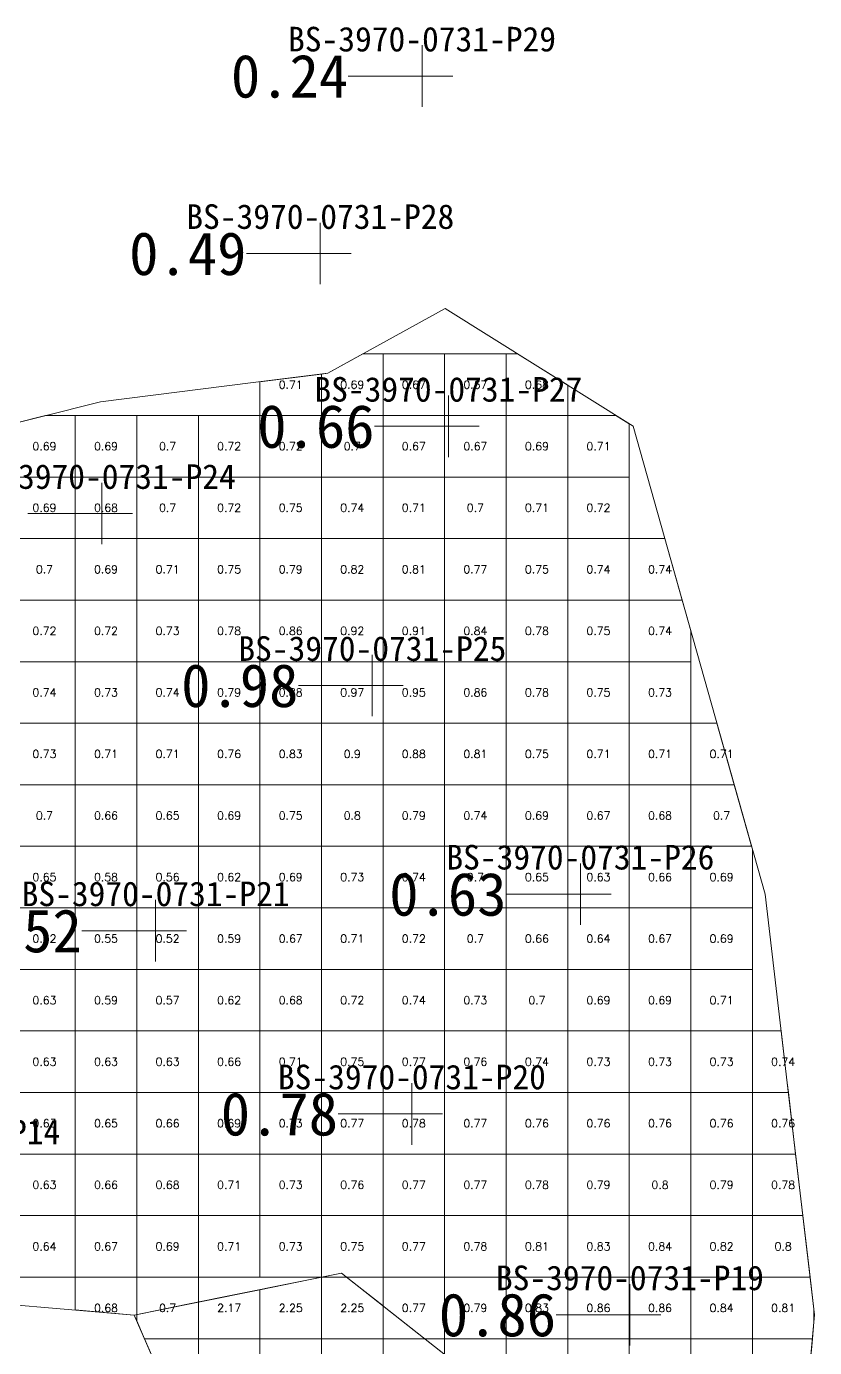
# Model space of a CAD drawing. Header units: inches. Extents: x 470033 to 470145, y 4349683 to 4349762.
# Drawn here: x 470066.13 to 470078.93, y 4349695.04 to 4349716.51 of the extents above; entities that cross this region are included whole.
import ezdxf
from ezdxf.enums import TextEntityAlignment as Align

# ---------------------------------------------------------------- set-up
doc = ezdxf.new("R2010")
doc.units = ezdxf.units.IN
doc.header["$MEASUREMENT"] = 0
for name, color, linetype, lineweight in [('0.500-1.000', 7, 'Continuous', 0), ('1.000-1.500', 7, 'Continuous', 0), ('孔口文字', 7, 'Continuous', 0), ('点', 7, 'Continuous', 0), ('爆区方格网', 7, 'Continuous', 0), ('线条', 7, 'Continuous', 0), ('钻孔', 7, 'Continuous', 0)]:
    doc.layers.add(name, color=color, linetype=linetype, lineweight=lineweight)
doc.styles.add('3dmine_textStyle_1', font='txt.shx', dxfattribs={"height": 1, "bigfont": 'gbcbig.shx'})
doc.styles.add('3dmine_textStyle_4', font='simsunb.ttf', dxfattribs={"height": 1})

msp = doc.modelspace()

# ---------------------------------------------------------------- hatches: boundary and pattern name
at = {"layer": '钻孔', "linetype": 'Continuous', "lineweight": 0, "true_color": 0x808080, "extrusion": (0, 1, 0)}
for points in [[(-470073.554, 3960.275), (-470072.554, 3960.275), (-470072.554, 3969.275), (-470073.554, 3969.275)], [(-470071.901, 3960.251), (-470070.901, 3960.251), (-470070.901, 3969.251), (-470071.901, 3969.251)]]:
    msp.add_hatch(color=8, dxfattribs=at).paths.add_polyline_path(points, flags=0)
at = {"layer": '钻孔', "linetype": 'Continuous', "lineweight": 0, "true_color": 0x00ffff, "extrusion": (0, 1, 0)}
for points in [[(-470073.982, 3960.477), (-470072.982, 3960.477), (-470072.982, 3969.477), (-470073.982, 3969.477)], [(-470068.351, 3960.48), (-470067.351, 3960.48), (-470067.351, 3969.48), (-470068.351, 3969.48)], [(-470072.746, 3960.115), (-470071.746, 3960.115), (-470071.746, 3969.115), (-470072.746, 3969.115)], [(-470076.126, 3960.064), (-470075.126, 3960.064), (-470075.126, 3969.064), (-470076.126, 3969.064)], [(-470069.226, 3960.311), (-470068.226, 3960.311), (-470068.226, 3969.311), (-470069.226, 3969.311)], [(-470073.389, 3960.465), (-470072.389, 3960.465), (-470072.389, 3969.465), (-470073.389, 3969.465)], [(-470076.931, 3959.547), (-470075.931, 3959.547), (-470075.931, 3969.547), (-470076.931, 3969.547)]]:
    msp.add_hatch(color=4, dxfattribs=at).paths.add_polyline_path(points, flags=0)

# ---------------------------------------------------------------- linework, layer by layer
at = {"layer": '0.500-1.000', "color": 4, "linetype": 'Continuous', "lineweight": 0, "true_color": 0x00ffff}
for points in [[(470057.139, 4349694.07), (470057.196, 4349697.258), (470057.251, 4349700.338), (470057.088, 4349703.965), (470056.919, 4349707.724), (470060.102, 4349710.064), (470063.323, 4349709.403), (470063.512, 4349709.451), (470067.33, 4349710.411), (470069.81, 4349710.721), (470071.022, 4349710.872), (470072.927, 4349711.926), (470075.982, 4349710.011)], [(470075.982, 4349710.011), (470076.833, 4349706.994), (470078.126, 4349702.41), (470078.487, 4349699.342), (470078.931, 4349695.576), (470078.472, 4349690.563), (470072.424, 4349695.323), (470071.245, 4349696.251), (470068.744, 4349695.746), (470067.88, 4349695.572), (470064.587, 4349695.852), (470063.57, 4349694.601)]]:
    msp.add_lwpolyline(points, dxfattribs=at)
at = {"layer": '1.000-1.500', "color": 5, "linetype": 'Continuous', "lineweight": 0, "true_color": 0x0000ff}
msp.add_lwpolyline([(470074.269, 4349693.871), (470074.269, 4349693.871), (470078.472, 4349690.563), (470075.484, 4349687.836), (470073.421, 4349687.562), (470070.576, 4349687.186), (470067.576, 4349690.186), (470068.129, 4349692.487), (470068.518, 4349694.104), (470067.88, 4349695.572), (470071.245, 4349696.251), (470074.269, 4349693.871)], dxfattribs=at)
at = {"layer": '点', "color": 138, "linetype": 'Continuous', "lineweight": 0, "true_color": 0x004c4c}
for points, elevation in [([(470072.554, 4349715.201), (470072.554, 4349716.201)], 3969.275), ([(470073.054, 4349715.701), (470072.054, 4349715.701)], 3969.275), ([(470070.901, 4349712.318), (470070.901, 4349713.318)], 3969.251), ([(470071.401, 4349712.818), (470070.401, 4349712.818)], 3969.251), ([(470072.982, 4349709.511), (470072.982, 4349710.511)], 3969.477), ([(470073.482, 4349710.011), (470072.482, 4349710.011)], 3969.477), ([(470067.351, 4349708.094), (470067.351, 4349709.094)], 3969.48), ([(470067.851, 4349708.594), (470066.851, 4349708.594)], 3969.48), ([(470071.746, 4349705.3), (470071.746, 4349706.3)], 3969.115), ([(470072.246, 4349705.8), (470071.246, 4349705.8)], 3969.115), ([(470075.126, 4349701.91), (470075.126, 4349702.91)], 3969.064), ([(470068.226, 4349701.315), (470068.226, 4349702.315)], 3969.311), ([(470075.626, 4349702.41), (470074.626, 4349702.41)], 3969.064), ([(470068.726, 4349701.815), (470067.726, 4349701.815)], 3969.311), ([(470072.389, 4349698.339), (470072.389, 4349699.339)], 3969.465), ([(470072.889, 4349698.839), (470071.889, 4349698.839)], 3969.465), ([(470075.931, 4349695.076), (470075.931, 4349696.076)], 3969.547), ([(470076.431, 4349695.576), (470075.431, 4349695.576)], 3969.547)]:
    msp.add_lwpolyline(points, dxfattribs=dict(at, elevation=elevation))
at = {"layer": '爆区方格网', "color": 4, "linetype": 'Continuous', "lineweight": 0, "true_color": 0x00ffff, "elevation": 3969.477}
for points in [[(470071.92, 4349710.187), (470070.92, 4349710.187), (470070.92, 4349710.859), (470071.022, 4349710.872), (470071.591, 4349711.187), (470071.92, 4349711.187), (470071.92, 4349710.187)], [(470072.92, 4349710.187), (470071.92, 4349710.187), (470071.92, 4349711.187), (470072.92, 4349711.187), (470072.92, 4349710.187)], [(470073.92, 4349710.187), (470072.92, 4349710.187), (470072.92, 4349711.187), (470073.92, 4349711.187), (470073.92, 4349710.187)], [(470074.92, 4349710.677), (470074.92, 4349710.187), (470073.92, 4349710.187), (470073.92, 4349711.187), (470074.106, 4349711.187), (470074.92, 4349710.677)], [(470070.92, 4349710.187), (470069.92, 4349710.187), (470069.92, 4349710.734), (470070.92, 4349710.859), (470070.92, 4349710.187)], [(470066.92, 4349709.187), (470065.92, 4349709.187), (470065.92, 4349710.056), (470066.437, 4349710.187), (470066.92, 4349710.187), (470066.92, 4349709.187)], [(470067.92, 4349709.187), (470066.92, 4349709.187), (470066.92, 4349710.187), (470067.92, 4349710.187), (470067.92, 4349709.187)], [(470068.92, 4349709.187), (470067.92, 4349709.187), (470067.92, 4349710.187), (470068.92, 4349710.187), (470068.92, 4349709.187)], [(470069.92, 4349709.187), (470068.92, 4349709.187), (470068.92, 4349710.187), (470069.92, 4349710.187), (470069.92, 4349709.187)], [(470070.92, 4349709.187), (470069.92, 4349709.187), (470069.92, 4349710.187), (470070.92, 4349710.187), (470070.92, 4349709.187)], [(470071.92, 4349709.187), (470070.92, 4349709.187), (470070.92, 4349710.187), (470071.92, 4349710.187), (470071.92, 4349709.187)], [(470072.92, 4349709.187), (470071.92, 4349709.187), (470071.92, 4349710.187), (470072.92, 4349710.187), (470072.92, 4349709.187)], [(470073.92, 4349709.187), (470072.92, 4349709.187), (470072.92, 4349710.187), (470073.92, 4349710.187), (470073.92, 4349709.187)], [(470074.92, 4349709.187), (470073.92, 4349709.187), (470073.92, 4349710.187), (470074.92, 4349710.187), (470074.92, 4349709.187)], [(470075.92, 4349710.05), (470075.92, 4349709.187), (470074.92, 4349709.187), (470074.92, 4349710.187), (470075.702, 4349710.187), (470075.92, 4349710.05)], [(470066.92, 4349708.187), (470065.92, 4349708.187), (470065.92, 4349709.187), (470066.92, 4349709.187), (470066.92, 4349708.187)], [(470067.92, 4349708.187), (470066.92, 4349708.187), (470066.92, 4349709.187), (470067.92, 4349709.187), (470067.92, 4349708.187)], [(470068.92, 4349708.187), (470067.92, 4349708.187), (470067.92, 4349709.187), (470068.92, 4349709.187), (470068.92, 4349708.187)], [(470069.92, 4349708.187), (470068.92, 4349708.187), (470068.92, 4349709.187), (470069.92, 4349709.187), (470069.92, 4349708.187)], [(470070.92, 4349708.187), (470069.92, 4349708.187), (470069.92, 4349709.187), (470070.92, 4349709.187), (470070.92, 4349708.187)], [(470071.92, 4349708.187), (470070.92, 4349708.187), (470070.92, 4349709.187), (470071.92, 4349709.187), (470071.92, 4349708.187)], [(470072.92, 4349708.187), (470071.92, 4349708.187), (470071.92, 4349709.187), (470072.92, 4349709.187), (470072.92, 4349708.187)], [(470073.92, 4349708.187), (470072.92, 4349708.187), (470072.92, 4349709.187), (470073.92, 4349709.187), (470073.92, 4349708.187)], [(470074.92, 4349708.187), (470073.92, 4349708.187), (470073.92, 4349709.187), (470074.92, 4349709.187), (470074.92, 4349708.187)], [(470075.92, 4349708.187), (470074.92, 4349708.187), (470074.92, 4349709.187), (470075.92, 4349709.187), (470075.92, 4349708.187)], [(470066.92, 4349707.187), (470065.92, 4349707.187), (470065.92, 4349708.187), (470066.92, 4349708.187), (470066.92, 4349707.187)], [(470067.92, 4349707.187), (470066.92, 4349707.187), (470066.92, 4349708.187), (470067.92, 4349708.187), (470067.92, 4349707.187)], [(470068.92, 4349707.187), (470067.92, 4349707.187), (470067.92, 4349708.187), (470068.92, 4349708.187), (470068.92, 4349707.187)], [(470069.92, 4349707.187), (470068.92, 4349707.187), (470068.92, 4349708.187), (470069.92, 4349708.187), (470069.92, 4349707.187)], [(470070.92, 4349707.187), (470069.92, 4349707.187), (470069.92, 4349708.187), (470070.92, 4349708.187), (470070.92, 4349707.187)], [(470071.92, 4349707.187), (470070.92, 4349707.187), (470070.92, 4349708.187), (470071.92, 4349708.187), (470071.92, 4349707.187)], [(470072.92, 4349707.187), (470071.92, 4349707.187), (470071.92, 4349708.187), (470072.92, 4349708.187), (470072.92, 4349707.187)], [(470073.92, 4349707.187), (470072.92, 4349707.187), (470072.92, 4349708.187), (470073.92, 4349708.187), (470073.92, 4349707.187)], [(470074.92, 4349707.187), (470073.92, 4349707.187), (470073.92, 4349708.187), (470074.92, 4349708.187), (470074.92, 4349707.187)], [(470075.92, 4349707.187), (470074.92, 4349707.187), (470074.92, 4349708.187), (470075.92, 4349708.187), (470075.92, 4349707.187)], [(470076.779, 4349707.187), (470075.92, 4349707.187), (470075.92, 4349708.187), (470076.497, 4349708.187), (470076.779, 4349707.187)], [(470066.92, 4349706.187), (470065.92, 4349706.187), (470065.92, 4349707.187), (470066.92, 4349707.187), (470066.92, 4349706.187)], [(470067.92, 4349706.187), (470066.92, 4349706.187), (470066.92, 4349707.187), (470067.92, 4349707.187), (470067.92, 4349706.187)], [(470068.92, 4349706.187), (470067.92, 4349706.187), (470067.92, 4349707.187), (470068.92, 4349707.187), (470068.92, 4349706.187)], [(470069.92, 4349706.187), (470068.92, 4349706.187), (470068.92, 4349707.187), (470069.92, 4349707.187), (470069.92, 4349706.187)], [(470070.92, 4349706.187), (470069.92, 4349706.187), (470069.92, 4349707.187), (470070.92, 4349707.187), (470070.92, 4349706.187)], [(470071.92, 4349706.187), (470070.92, 4349706.187), (470070.92, 4349707.187), (470071.92, 4349707.187), (470071.92, 4349706.187)], [(470072.92, 4349706.187), (470071.92, 4349706.187), (470071.92, 4349707.187), (470072.92, 4349707.187), (470072.92, 4349706.187)], [(470073.92, 4349706.187), (470072.92, 4349706.187), (470072.92, 4349707.187), (470073.92, 4349707.187), (470073.92, 4349706.187)], [(470074.92, 4349706.187), (470073.92, 4349706.187), (470073.92, 4349707.187), (470074.92, 4349707.187), (470074.92, 4349706.187)], [(470075.92, 4349706.187), (470074.92, 4349706.187), (470074.92, 4349707.187), (470075.92, 4349707.187), (470075.92, 4349706.187)], [(470076.833, 4349706.994), (470076.92, 4349706.686), (470076.92, 4349706.187), (470075.92, 4349706.187), (470075.92, 4349707.187), (470076.779, 4349707.187), (470076.833, 4349706.994)], [(470066.92, 4349705.187), (470065.92, 4349705.187), (470065.92, 4349706.187), (470066.92, 4349706.187), (470066.92, 4349705.187)], [(470067.92, 4349705.187), (470066.92, 4349705.187), (470066.92, 4349706.187), (470067.92, 4349706.187), (470067.92, 4349705.187)], [(470068.92, 4349705.187), (470067.92, 4349705.187), (470067.92, 4349706.187), (470068.92, 4349706.187), (470068.92, 4349705.187)], [(470069.92, 4349705.187), (470068.92, 4349705.187), (470068.92, 4349706.187), (470069.92, 4349706.187), (470069.92, 4349705.187)], [(470070.92, 4349705.187), (470069.92, 4349705.187), (470069.92, 4349706.187), (470070.92, 4349706.187), (470070.92, 4349705.187)], [(470071.92, 4349705.187), (470070.92, 4349705.187), (470070.92, 4349706.187), (470071.92, 4349706.187), (470071.92, 4349705.187)], [(470072.92, 4349705.187), (470071.92, 4349705.187), (470071.92, 4349706.187), (470072.92, 4349706.187), (470072.92, 4349705.187)], [(470073.92, 4349705.187), (470072.92, 4349705.187), (470072.92, 4349706.187), (470073.92, 4349706.187), (470073.92, 4349705.187)], [(470074.92, 4349705.187), (470073.92, 4349705.187), (470073.92, 4349706.187), (470074.92, 4349706.187), (470074.92, 4349705.187)], [(470075.92, 4349705.187), (470074.92, 4349705.187), (470074.92, 4349706.187), (470075.92, 4349706.187), (470075.92, 4349705.187)], [(470076.92, 4349705.187), (470075.92, 4349705.187), (470075.92, 4349706.187), (470076.92, 4349706.187), (470076.92, 4349705.187)], [(470066.92, 4349704.187), (470065.92, 4349704.187), (470065.92, 4349705.187), (470066.92, 4349705.187), (470066.92, 4349704.187)], [(470067.92, 4349704.187), (470066.92, 4349704.187), (470066.92, 4349705.187), (470067.92, 4349705.187), (470067.92, 4349704.187)], [(470068.92, 4349704.187), (470067.92, 4349704.187), (470067.92, 4349705.187), (470068.92, 4349705.187), (470068.92, 4349704.187)], [(470069.92, 4349704.187), (470068.92, 4349704.187), (470068.92, 4349705.187), (470069.92, 4349705.187), (470069.92, 4349704.187)], [(470070.92, 4349704.187), (470069.92, 4349704.187), (470069.92, 4349705.187), (470070.92, 4349705.187), (470070.92, 4349704.187)], [(470071.92, 4349704.187), (470070.92, 4349704.187), (470070.92, 4349705.187), (470071.92, 4349705.187), (470071.92, 4349704.187)], [(470072.92, 4349704.187), (470071.92, 4349704.187), (470071.92, 4349705.187), (470072.92, 4349705.187), (470072.92, 4349704.187)], [(470073.92, 4349704.187), (470072.92, 4349704.187), (470072.92, 4349705.187), (470073.92, 4349705.187), (470073.92, 4349704.187)], [(470074.92, 4349704.187), (470073.92, 4349704.187), (470073.92, 4349705.187), (470074.92, 4349705.187), (470074.92, 4349704.187)], [(470075.92, 4349704.187), (470074.92, 4349704.187), (470074.92, 4349705.187), (470075.92, 4349705.187), (470075.92, 4349704.187)], [(470076.92, 4349704.187), (470075.92, 4349704.187), (470075.92, 4349705.187), (470076.92, 4349705.187), (470076.92, 4349704.187)], [(470077.625, 4349704.187), (470076.92, 4349704.187), (470076.92, 4349705.187), (470077.343, 4349705.187), (470077.625, 4349704.187)], [(470066.92, 4349703.187), (470065.92, 4349703.187), (470065.92, 4349704.187), (470066.92, 4349704.187), (470066.92, 4349703.187)], [(470067.92, 4349703.187), (470066.92, 4349703.187), (470066.92, 4349704.187), (470067.92, 4349704.187), (470067.92, 4349703.187)], [(470068.92, 4349703.187), (470067.92, 4349703.187), (470067.92, 4349704.187), (470068.92, 4349704.187), (470068.92, 4349703.187)], [(470069.92, 4349703.187), (470068.92, 4349703.187), (470068.92, 4349704.187), (470069.92, 4349704.187), (470069.92, 4349703.187)], [(470070.92, 4349703.187), (470069.92, 4349703.187), (470069.92, 4349704.187), (470070.92, 4349704.187), (470070.92, 4349703.187)], [(470071.92, 4349703.187), (470070.92, 4349703.187), (470070.92, 4349704.187), (470071.92, 4349704.187), (470071.92, 4349703.187)], [(470072.92, 4349703.187), (470071.92, 4349703.187), (470071.92, 4349704.187), (470072.92, 4349704.187), (470072.92, 4349703.187)], [(470073.92, 4349703.187), (470072.92, 4349703.187), (470072.92, 4349704.187), (470073.92, 4349704.187), (470073.92, 4349703.187)], [(470074.92, 4349703.187), (470073.92, 4349703.187), (470073.92, 4349704.187), (470074.92, 4349704.187), (470074.92, 4349703.187)], [(470075.92, 4349703.187), (470074.92, 4349703.187), (470074.92, 4349704.187), (470075.92, 4349704.187), (470075.92, 4349703.187)], [(470076.92, 4349703.187), (470075.92, 4349703.187), (470075.92, 4349704.187), (470076.92, 4349704.187), (470076.92, 4349703.187)], [(470077.907, 4349703.187), (470076.92, 4349703.187), (470076.92, 4349704.187), (470077.625, 4349704.187), (470077.907, 4349703.187)], [(470066.92, 4349702.187), (470065.92, 4349702.187), (470065.92, 4349703.187), (470066.92, 4349703.187), (470066.92, 4349702.187)], [(470067.92, 4349702.187), (470066.92, 4349702.187), (470066.92, 4349703.187), (470067.92, 4349703.187), (470067.92, 4349702.187)], [(470068.92, 4349702.187), (470067.92, 4349702.187), (470067.92, 4349703.187), (470068.92, 4349703.187), (470068.92, 4349702.187)], [(470069.92, 4349702.187), (470068.92, 4349702.187), (470068.92, 4349703.187), (470069.92, 4349703.187), (470069.92, 4349702.187)], [(470070.92, 4349702.187), (470069.92, 4349702.187), (470069.92, 4349703.187), (470070.92, 4349703.187), (470070.92, 4349702.187)], [(470071.92, 4349702.187), (470070.92, 4349702.187), (470070.92, 4349703.187), (470071.92, 4349703.187), (470071.92, 4349702.187)], [(470072.92, 4349702.187), (470071.92, 4349702.187), (470071.92, 4349703.187), (470072.92, 4349703.187), (470072.92, 4349702.187)], [(470073.92, 4349702.187), (470072.92, 4349702.187), (470072.92, 4349703.187), (470073.92, 4349703.187), (470073.92, 4349702.187)], [(470074.92, 4349702.187), (470073.92, 4349702.187), (470073.92, 4349703.187), (470074.92, 4349703.187), (470074.92, 4349702.187)], [(470075.92, 4349702.187), (470074.92, 4349702.187), (470074.92, 4349703.187), (470075.92, 4349703.187), (470075.92, 4349702.187)], [(470076.92, 4349702.187), (470075.92, 4349702.187), (470075.92, 4349703.187), (470076.92, 4349703.187), (470076.92, 4349702.187)], [(470077.92, 4349703.14), (470077.92, 4349702.187), (470076.92, 4349702.187), (470076.92, 4349703.187), (470077.907, 4349703.187), (470077.92, 4349703.14)], [(470066.92, 4349701.187), (470065.92, 4349701.187), (470065.92, 4349702.187), (470066.92, 4349702.187), (470066.92, 4349701.187)], [(470067.92, 4349701.187), (470066.92, 4349701.187), (470066.92, 4349702.187), (470067.92, 4349702.187), (470067.92, 4349701.187)], [(470068.92, 4349701.187), (470067.92, 4349701.187), (470067.92, 4349702.187), (470068.92, 4349702.187), (470068.92, 4349701.187)], [(470069.92, 4349701.187), (470068.92, 4349701.187), (470068.92, 4349702.187), (470069.92, 4349702.187), (470069.92, 4349701.187)], [(470070.92, 4349701.187), (470069.92, 4349701.187), (470069.92, 4349702.187), (470070.92, 4349702.187), (470070.92, 4349701.187)], [(470071.92, 4349701.187), (470070.92, 4349701.187), (470070.92, 4349702.187), (470071.92, 4349702.187), (470071.92, 4349701.187)], [(470072.92, 4349701.187), (470071.92, 4349701.187), (470071.92, 4349702.187), (470072.92, 4349702.187), (470072.92, 4349701.187)], [(470073.92, 4349701.187), (470072.92, 4349701.187), (470072.92, 4349702.187), (470073.92, 4349702.187), (470073.92, 4349701.187)], [(470074.92, 4349701.187), (470073.92, 4349701.187), (470073.92, 4349702.187), (470074.92, 4349702.187), (470074.92, 4349701.187)], [(470075.92, 4349701.187), (470074.92, 4349701.187), (470074.92, 4349702.187), (470075.92, 4349702.187), (470075.92, 4349701.187)], [(470076.92, 4349701.187), (470075.92, 4349701.187), (470075.92, 4349702.187), (470076.92, 4349702.187), (470076.92, 4349701.187)], [(470077.92, 4349701.187), (470076.92, 4349701.187), (470076.92, 4349702.187), (470077.92, 4349702.187), (470077.92, 4349701.187)], [(470066.92, 4349700.187), (470065.92, 4349700.187), (470065.92, 4349701.187), (470066.92, 4349701.187), (470066.92, 4349700.187)], [(470067.92, 4349700.187), (470066.92, 4349700.187), (470066.92, 4349701.187), (470067.92, 4349701.187), (470067.92, 4349700.187)], [(470068.92, 4349700.187), (470067.92, 4349700.187), (470067.92, 4349701.187), (470068.92, 4349701.187), (470068.92, 4349700.187)], [(470069.92, 4349700.187), (470068.92, 4349700.187), (470068.92, 4349701.187), (470069.92, 4349701.187), (470069.92, 4349700.187)], [(470070.92, 4349700.187), (470069.92, 4349700.187), (470069.92, 4349701.187), (470070.92, 4349701.187), (470070.92, 4349700.187)], [(470071.92, 4349700.187), (470070.92, 4349700.187), (470070.92, 4349701.187), (470071.92, 4349701.187), (470071.92, 4349700.187)], [(470072.92, 4349700.187), (470071.92, 4349700.187), (470071.92, 4349701.187), (470072.92, 4349701.187), (470072.92, 4349700.187)], [(470073.92, 4349700.187), (470072.92, 4349700.187), (470072.92, 4349701.187), (470073.92, 4349701.187), (470073.92, 4349700.187)], [(470074.92, 4349700.187), (470073.92, 4349700.187), (470073.92, 4349701.187), (470074.92, 4349701.187), (470074.92, 4349700.187)], [(470075.92, 4349700.187), (470074.92, 4349700.187), (470074.92, 4349701.187), (470075.92, 4349701.187), (470075.92, 4349700.187)], [(470076.92, 4349700.187), (470075.92, 4349700.187), (470075.92, 4349701.187), (470076.92, 4349701.187), (470076.92, 4349700.187)], [(470077.92, 4349700.187), (470076.92, 4349700.187), (470076.92, 4349701.187), (470077.92, 4349701.187), (470077.92, 4349700.187)], [(470066.92, 4349699.187), (470065.92, 4349699.187), (470065.92, 4349700.187), (470066.92, 4349700.187), (470066.92, 4349699.187)], [(470067.92, 4349699.187), (470066.92, 4349699.187), (470066.92, 4349700.187), (470067.92, 4349700.187), (470067.92, 4349699.187)], [(470068.92, 4349699.187), (470067.92, 4349699.187), (470067.92, 4349700.187), (470068.92, 4349700.187), (470068.92, 4349699.187)], [(470069.92, 4349699.187), (470068.92, 4349699.187), (470068.92, 4349700.187), (470069.92, 4349700.187), (470069.92, 4349699.187)], [(470070.92, 4349699.187), (470069.92, 4349699.187), (470069.92, 4349700.187), (470070.92, 4349700.187), (470070.92, 4349699.187)], [(470071.92, 4349699.187), (470070.92, 4349699.187), (470070.92, 4349700.187), (470071.92, 4349700.187), (470071.92, 4349699.187)], [(470072.92, 4349699.187), (470071.92, 4349699.187), (470071.92, 4349700.187), (470072.92, 4349700.187), (470072.92, 4349699.187)], [(470073.92, 4349699.187), (470072.92, 4349699.187), (470072.92, 4349700.187), (470073.92, 4349700.187), (470073.92, 4349699.187)], [(470074.92, 4349699.187), (470073.92, 4349699.187), (470073.92, 4349700.187), (470074.92, 4349700.187), (470074.92, 4349699.187)], [(470075.92, 4349699.187), (470074.92, 4349699.187), (470074.92, 4349700.187), (470075.92, 4349700.187), (470075.92, 4349699.187)], [(470076.92, 4349699.187), (470075.92, 4349699.187), (470075.92, 4349700.187), (470076.92, 4349700.187), (470076.92, 4349699.187)], [(470077.92, 4349699.187), (470076.92, 4349699.187), (470076.92, 4349700.187), (470077.92, 4349700.187), (470077.92, 4349699.187)], [(470078.487, 4349699.342), (470078.506, 4349699.187), (470077.92, 4349699.187), (470077.92, 4349700.187), (470078.388, 4349700.187), (470078.487, 4349699.342)], [(470066.92, 4349698.187), (470065.92, 4349698.187), (470065.92, 4349699.187), (470066.92, 4349699.187), (470066.92, 4349698.187)], [(470067.92, 4349698.187), (470066.92, 4349698.187), (470066.92, 4349699.187), (470067.92, 4349699.187), (470067.92, 4349698.187)], [(470068.92, 4349698.187), (470067.92, 4349698.187), (470067.92, 4349699.187), (470068.92, 4349699.187), (470068.92, 4349698.187)], [(470069.92, 4349698.187), (470068.92, 4349698.187), (470068.92, 4349699.187), (470069.92, 4349699.187), (470069.92, 4349698.187)], [(470070.92, 4349698.187), (470069.92, 4349698.187), (470069.92, 4349699.187), (470070.92, 4349699.187), (470070.92, 4349698.187)], [(470071.92, 4349698.187), (470070.92, 4349698.187), (470070.92, 4349699.187), (470071.92, 4349699.187), (470071.92, 4349698.187)], [(470072.92, 4349698.187), (470071.92, 4349698.187), (470071.92, 4349699.187), (470072.92, 4349699.187), (470072.92, 4349698.187)], [(470073.92, 4349698.187), (470072.92, 4349698.187), (470072.92, 4349699.187), (470073.92, 4349699.187), (470073.92, 4349698.187)], [(470074.92, 4349698.187), (470073.92, 4349698.187), (470073.92, 4349699.187), (470074.92, 4349699.187), (470074.92, 4349698.187)], [(470075.92, 4349698.187), (470074.92, 4349698.187), (470074.92, 4349699.187), (470075.92, 4349699.187), (470075.92, 4349698.187)], [(470076.92, 4349698.187), (470075.92, 4349698.187), (470075.92, 4349699.187), (470076.92, 4349699.187), (470076.92, 4349698.187)], [(470077.92, 4349698.187), (470076.92, 4349698.187), (470076.92, 4349699.187), (470077.92, 4349699.187), (470077.92, 4349698.187)], [(470078.623, 4349698.187), (470077.92, 4349698.187), (470077.92, 4349699.187), (470078.506, 4349699.187), (470078.623, 4349698.187)], [(470066.92, 4349697.187), (470065.92, 4349697.187), (470065.92, 4349698.187), (470066.92, 4349698.187), (470066.92, 4349697.187)], [(470067.92, 4349697.187), (470066.92, 4349697.187), (470066.92, 4349698.187), (470067.92, 4349698.187), (470067.92, 4349697.187)], [(470068.92, 4349697.187), (470067.92, 4349697.187), (470067.92, 4349698.187), (470068.92, 4349698.187), (470068.92, 4349697.187)], [(470069.92, 4349697.187), (470068.92, 4349697.187), (470068.92, 4349698.187), (470069.92, 4349698.187), (470069.92, 4349697.187)], [(470070.92, 4349697.187), (470069.92, 4349697.187), (470069.92, 4349698.187), (470070.92, 4349698.187), (470070.92, 4349697.187)], [(470071.92, 4349697.187), (470070.92, 4349697.187), (470070.92, 4349698.187), (470071.92, 4349698.187), (470071.92, 4349697.187)], [(470072.92, 4349697.187), (470071.92, 4349697.187), (470071.92, 4349698.187), (470072.92, 4349698.187), (470072.92, 4349697.187)], [(470073.92, 4349697.187), (470072.92, 4349697.187), (470072.92, 4349698.187), (470073.92, 4349698.187), (470073.92, 4349697.187)], [(470074.92, 4349697.187), (470073.92, 4349697.187), (470073.92, 4349698.187), (470074.92, 4349698.187), (470074.92, 4349697.187)], [(470075.92, 4349697.187), (470074.92, 4349697.187), (470074.92, 4349698.187), (470075.92, 4349698.187), (470075.92, 4349697.187)], [(470076.92, 4349697.187), (470075.92, 4349697.187), (470075.92, 4349698.187), (470076.92, 4349698.187), (470076.92, 4349697.187)], [(470077.92, 4349697.187), (470076.92, 4349697.187), (470076.92, 4349698.187), (470077.92, 4349698.187), (470077.92, 4349697.187)], [(470078.741, 4349697.187), (470077.92, 4349697.187), (470077.92, 4349698.187), (470078.623, 4349698.187), (470078.741, 4349697.187)], [(470066.92, 4349696.187), (470065.92, 4349696.187), (470065.92, 4349697.187), (470066.92, 4349697.187), (470066.92, 4349696.187)], [(470067.92, 4349696.187), (470066.92, 4349696.187), (470066.92, 4349697.187), (470067.92, 4349697.187), (470067.92, 4349696.187)], [(470068.92, 4349696.187), (470067.92, 4349696.187), (470067.92, 4349697.187), (470068.92, 4349697.187), (470068.92, 4349696.187)], [(470069.92, 4349696.187), (470068.92, 4349696.187), (470068.92, 4349697.187), (470069.92, 4349697.187), (470069.92, 4349696.187)], [(470070.92, 4349696.187), (470069.92, 4349696.187), (470069.92, 4349697.187), (470070.92, 4349697.187), (470070.92, 4349696.187)], [(470071.92, 4349696.187), (470070.92, 4349696.187), (470070.92, 4349697.187), (470071.92, 4349697.187), (470071.92, 4349696.187)], [(470072.92, 4349696.187), (470071.92, 4349696.187), (470071.92, 4349697.187), (470072.92, 4349697.187), (470072.92, 4349696.187)], [(470073.92, 4349696.187), (470072.92, 4349696.187), (470072.92, 4349697.187), (470073.92, 4349697.187), (470073.92, 4349696.187)], [(470074.92, 4349696.187), (470073.92, 4349696.187), (470073.92, 4349697.187), (470074.92, 4349697.187), (470074.92, 4349696.187)], [(470075.92, 4349696.187), (470074.92, 4349696.187), (470074.92, 4349697.187), (470075.92, 4349697.187), (470075.92, 4349696.187)], [(470076.92, 4349696.187), (470075.92, 4349696.187), (470075.92, 4349697.187), (470076.92, 4349697.187), (470076.92, 4349696.187)], [(470077.92, 4349696.187), (470076.92, 4349696.187), (470076.92, 4349697.187), (470077.92, 4349697.187), (470077.92, 4349696.187)], [(470078.859, 4349696.187), (470077.92, 4349696.187), (470077.92, 4349697.187), (470078.741, 4349697.187), (470078.859, 4349696.187)], [(470067.92, 4349695.48), (470067.88, 4349695.572), (470066.92, 4349695.654), (470066.92, 4349696.187), (470067.92, 4349696.187), (470067.92, 4349695.48)], [(470068.92, 4349695.187), (470068.047, 4349695.187), (470067.92, 4349695.48), (470067.92, 4349696.187), (470068.92, 4349696.187), (470068.92, 4349695.187)], [(470072.92, 4349695.187), (470071.92, 4349695.187), (470071.92, 4349696.187), (470072.92, 4349696.187), (470072.92, 4349695.187)], [(470073.92, 4349695.187), (470072.92, 4349695.187), (470072.92, 4349696.187), (470073.92, 4349696.187), (470073.92, 4349695.187)], [(470074.92, 4349695.187), (470073.92, 4349695.187), (470073.92, 4349696.187), (470074.92, 4349696.187), (470074.92, 4349695.187)], [(470075.92, 4349695.187), (470074.92, 4349695.187), (470074.92, 4349696.187), (470075.92, 4349696.187), (470075.92, 4349695.187)], [(470076.92, 4349695.187), (470075.92, 4349695.187), (470075.92, 4349696.187), (470076.92, 4349696.187), (470076.92, 4349695.187)], [(470077.92, 4349695.187), (470076.92, 4349695.187), (470076.92, 4349696.187), (470077.92, 4349696.187), (470077.92, 4349695.187)], [(470078.92, 4349695.666), (470078.92, 4349695.46), (470078.895, 4349695.187), (470077.92, 4349695.187), (470077.92, 4349696.187), (470078.859, 4349696.187), (470078.92, 4349695.666)], [(470073.92, 4349694.187), (470072.92, 4349694.187), (470072.92, 4349695.187), (470073.92, 4349695.187), (470073.92, 4349694.187)], [(470074.92, 4349694.187), (470073.92, 4349694.187), (470073.92, 4349695.187), (470074.92, 4349695.187), (470074.92, 4349694.187)], [(470075.92, 4349694.187), (470074.92, 4349694.187), (470074.92, 4349695.187), (470075.92, 4349695.187), (470075.92, 4349694.187)], [(470076.92, 4349694.187), (470075.92, 4349694.187), (470075.92, 4349695.187), (470076.92, 4349695.187), (470076.92, 4349694.187)], [(470077.92, 4349694.187), (470076.92, 4349694.187), (470076.92, 4349695.187), (470077.92, 4349695.187), (470077.92, 4349694.187)], [(470078.804, 4349694.187), (470077.92, 4349694.187), (470077.92, 4349695.187), (470078.895, 4349695.187), (470078.804, 4349694.187)]]:
    msp.add_lwpolyline(points, dxfattribs=at)
at = {"layer": '爆区方格网', "color": 5, "linetype": 'Continuous', "lineweight": 0, "true_color": 0x0000ff, "elevation": 3969.849}
for points in [[(470070.921, 4349695.187), (470069.921, 4349695.187), (470069.921, 4349695.984), (470070.921, 4349696.186), (470070.921, 4349695.187)], [(470071.921, 4349695.719), (470071.92, 4349695.72), (470071.92, 4349695.187), (470070.921, 4349695.187), (470070.921, 4349696.186), (470070.926, 4349696.187), (470071.327, 4349696.187), (470071.92, 4349695.72), (470071.92, 4349696.187), (470071.921, 4349696.187), (470071.921, 4349695.719)], [(470069.921, 4349695.187), (470068.921, 4349695.187), (470068.921, 4349695.782), (470069.921, 4349695.984), (470069.921, 4349695.187)], [(470068.921, 4349694.187), (470068.482, 4349694.187), (470068.047, 4349695.187), (470068.921, 4349695.187), (470068.921, 4349694.187)], [(470069.921, 4349694.187), (470068.921, 4349694.187), (470068.921, 4349695.187), (470069.921, 4349695.187), (470069.921, 4349694.187)], [(470070.921, 4349694.187), (470069.921, 4349694.187), (470069.921, 4349695.187), (470070.921, 4349695.187), (470070.921, 4349694.187)], [(470071.921, 4349694.187), (470070.921, 4349694.187), (470070.921, 4349695.187), (470071.921, 4349695.187), (470071.921, 4349694.187)]]:
    msp.add_lwpolyline(points, dxfattribs=at)
at = {"layer": '线条', "color": 138, "linetype": 'Continuous', "lineweight": 0, "true_color": 0x004c4c}
for points, elevation in [([(470072.554, 4349715.701), (470072.554, 4349715.701), (470072.554, 4349715.701)], 3969.275), ([(470070.901, 4349712.818), (470070.901, 4349712.818), (470070.901, 4349712.818)], 3969.251), ([(470072.982, 4349710.011), (470072.982, 4349710.011), (470072.982, 4349710.011)], 3969.477), ([(470067.351, 4349708.594), (470067.351, 4349708.594), (470067.351, 4349708.594)], 3969.48), ([(470071.746, 4349705.8), (470071.746, 4349705.8), (470071.746, 4349705.8)], 3969.115), ([(470075.126, 4349702.41), (470075.126, 4349702.41), (470075.126, 4349702.41)], 3969.064), ([(470068.226, 4349701.815), (470068.226, 4349701.815), (470068.226, 4349701.815)], 3969.311), ([(470072.389, 4349698.839), (470072.389, 4349698.839), (470072.389, 4349698.839)], 3969.465), ([(470075.931, 4349695.576), (470075.931, 4349695.576), (470075.931, 4349695.576)], 3969.547)]:
    msp.add_lwpolyline(points, dxfattribs=dict(at, elevation=elevation))
at = {"layer": '钻孔', "color": 8, "linetype": 'Continuous', "lineweight": 0, "true_color": 0x808080}
for points, elevation in [([(470072.554, 4349715.701), (470071.354, 4349715.701)], 3969.275), ([(470072.554, 4349715.701), (470071.354, 4349715.701)], 3960.275), ([(470070.901, 4349712.818), (470069.701, 4349712.818)], 3969.251), ([(470070.901, 4349712.818), (470069.701, 4349712.818)], 3960.251)]:
    msp.add_lwpolyline(points, dxfattribs=dict(at, elevation=elevation))
at = {"layer": '钻孔', "color": 4, "linetype": 'Continuous', "lineweight": 0, "true_color": 0x00ffff}
for points, elevation in [([(470072.982, 4349710.011), (470071.782, 4349710.011)], 3969.477), ([(470072.982, 4349710.011), (470071.782, 4349710.011)], 3960.477), ([(470067.351, 4349708.594), (470066.151, 4349708.594)], 3969.48), ([(470067.351, 4349708.594), (470066.151, 4349708.594)], 3960.48), ([(470071.746, 4349705.8), (470070.546, 4349705.8)], 3969.115), ([(470071.746, 4349705.8), (470070.546, 4349705.8)], 3960.115), ([(470075.126, 4349702.41), (470073.926, 4349702.41)], 3969.064), ([(470075.126, 4349702.41), (470073.926, 4349702.41)], 3960.064), ([(470068.226, 4349701.815), (470067.026, 4349701.815)], 3969.311), ([(470068.226, 4349701.815), (470067.026, 4349701.815)], 3960.311), ([(470072.389, 4349698.839), (470071.189, 4349698.839)], 3969.465), ([(470072.389, 4349698.839), (470071.189, 4349698.839)], 3960.465), ([(470075.931, 4349695.576), (470074.731, 4349695.576)], 3969.547), ([(470075.931, 4349695.576), (470074.731, 4349695.576)], 3959.547)]:
    msp.add_lwpolyline(points, dxfattribs=dict(at, elevation=elevation))

# ---------------------------------------------------------------- texts
at = {"color": 4, "linetype": 'Continuous', "lineweight": 0, "true_color": 0x00ffff, "style": '3dmine_textStyle_1'}
for s, p in [('0.71', (470070.42, 4349710.687, 3969.477)), ('0.69', (470071.42, 4349710.687, 3969.477)), ('0.67', (470072.42, 4349710.687, 3969.477)), ('0.67', (470073.42, 4349710.687, 3969.477)), ('0.68', (470074.42, 4349710.687, 3969.477)), ('0.69', (470066.42, 4349709.687, 3969.477)), ('0.69', (470067.42, 4349709.687, 3969.477)), ('0.7', (470068.42, 4349709.687, 3969.477)), ('0.72', (470069.42, 4349709.687, 3969.477)), ('0.72', (470070.42, 4349709.687, 3969.477)), ('0.7', (470071.42, 4349709.687, 3969.477)), ('0.67', (470072.42, 4349709.687, 3969.477)), ('0.67', (470073.42, 4349709.687, 3969.477)), ('0.69', (470074.42, 4349709.687, 3969.477)), ('0.71', (470075.42, 4349709.687, 3969.477)), ('0.69', (470066.42, 4349708.687, 3969.477)), ('0.68', (470067.42, 4349708.687, 3969.477)), ('0.7', (470068.42, 4349708.687, 3969.477)), ('0.72', (470069.42, 4349708.687, 3969.477)), ('0.75', (470070.42, 4349708.687, 3969.477)), ('0.74', (470071.42, 4349708.687, 3969.477)), ('0.71', (470072.42, 4349708.687, 3969.477)), ('0.7', (470073.42, 4349708.687, 3969.477)), ('0.71', (470074.42, 4349708.687, 3969.477)), ('0.72', (470075.42, 4349708.687, 3969.477)), ('0.7', (470066.42, 4349707.687, 3969.477)), ('0.69', (470067.42, 4349707.687, 3969.477)), ('0.71', (470068.42, 4349707.687, 3969.477)), ('0.75', (470069.42, 4349707.687, 3969.477)), ('0.79', (470070.42, 4349707.687, 3969.477)), ('0.82', (470071.42, 4349707.687, 3969.477)), ('0.81', (470072.42, 4349707.687, 3969.477)), ('0.77', (470073.42, 4349707.687, 3969.477)), ('0.75', (470074.42, 4349707.687, 3969.477)), ('0.74', (470075.42, 4349707.687, 3969.477)), ('0.74', (470076.42, 4349707.687, 3969.477)), ('0.72', (470066.42, 4349706.687, 3969.477)), ('0.72', (470067.42, 4349706.687, 3969.477)), ('0.73', (470068.42, 4349706.687, 3969.477)), ('0.78', (470069.42, 4349706.687, 3969.477)), ('0.86', (470070.42, 4349706.687, 3969.477)), ('0.92', (470071.42, 4349706.687, 3969.477)), ('0.91', (470072.42, 4349706.687, 3969.477)), ('0.84', (470073.42, 4349706.687, 3969.477)), ('0.78', (470074.42, 4349706.687, 3969.477)), ('0.75', (470075.42, 4349706.687, 3969.477)), ('0.74', (470076.42, 4349706.687, 3969.477)), ('0.74', (470066.42, 4349705.687, 3969.477)), ('0.73', (470067.42, 4349705.687, 3969.477)), ('0.74', (470068.42, 4349705.687, 3969.477)), ('0.79', (470069.42, 4349705.687, 3969.477)), ('0.88', (470070.42, 4349705.687, 3969.477)), ('0.97', (470071.42, 4349705.687, 3969.477)), ('0.95', (470072.42, 4349705.687, 3969.477)), ('0.86', (470073.42, 4349705.687, 3969.477)), ('0.78', (470074.42, 4349705.687, 3969.477)), ('0.75', (470075.42, 4349705.687, 3969.477)), ('0.73', (470076.42, 4349705.687, 3969.477)), ('0.73', (470066.42, 4349704.687, 3969.477)), ('0.71', (470067.42, 4349704.687, 3969.477)), ('0.71', (470068.42, 4349704.687, 3969.477)), ('0.76', (470069.42, 4349704.687, 3969.477)), ('0.83', (470070.42, 4349704.687, 3969.477)), ('0.9', (470071.42, 4349704.687, 3969.477)), ('0.88', (470072.42, 4349704.687, 3969.477)), ('0.81', (470073.42, 4349704.687, 3969.477)), ('0.75', (470074.42, 4349704.687, 3969.477)), ('0.71', (470075.42, 4349704.687, 3969.477)), ('0.71', (470076.42, 4349704.687, 3969.477)), ('0.71', (470077.42, 4349704.687, 3969.477)), ('0.7', (470066.42, 4349703.687, 3969.477)), ('0.66', (470067.42, 4349703.687, 3969.477)), ('0.65', (470068.42, 4349703.687, 3969.477)), ('0.69', (470069.42, 4349703.687, 3969.477)), ('0.75', (470070.42, 4349703.687, 3969.477)), ('0.8', (470071.42, 4349703.687, 3969.477)), ('0.79', (470072.42, 4349703.687, 3969.477)), ('0.74', (470073.42, 4349703.687, 3969.477)), ('0.69', (470074.42, 4349703.687, 3969.477)), ('0.67', (470075.42, 4349703.687, 3969.477)), ('0.68', (470076.42, 4349703.687, 3969.477)), ('0.7', (470077.42, 4349703.687, 3969.477)), ('0.65', (470066.42, 4349702.687, 3969.477)), ('0.58', (470067.42, 4349702.687, 3969.477)), ('0.56', (470068.42, 4349702.687, 3969.477)), ('0.62', (470069.42, 4349702.687, 3969.477)), ('0.69', (470070.42, 4349702.687, 3969.477)), ('0.73', (470071.42, 4349702.687, 3969.477)), ('0.74', (470072.42, 4349702.687, 3969.477)), ('0.7', (470073.42, 4349702.687, 3969.477)), ('0.65', (470074.42, 4349702.687, 3969.477)), ('0.63', (470075.42, 4349702.687, 3969.477)), ('0.66', (470076.42, 4349702.687, 3969.477)), ('0.69', (470077.42, 4349702.687, 3969.477)), ('0.62', (470066.42, 4349701.687, 3969.477)), ('0.55', (470067.42, 4349701.687, 3969.477)), ('0.52', (470068.42, 4349701.687, 3969.477)), ('0.59', (470069.42, 4349701.687, 3969.477)), ('0.67', (470070.42, 4349701.687, 3969.477)), ('0.71', (470071.42, 4349701.687, 3969.477)), ('0.72', (470072.42, 4349701.687, 3969.477)), ('0.7', (470073.42, 4349701.687, 3969.477)), ('0.66', (470074.42, 4349701.687, 3969.477)), ('0.64', (470075.42, 4349701.687, 3969.477)), ('0.67', (470076.42, 4349701.687, 3969.477)), ('0.69', (470077.42, 4349701.687, 3969.477)), ('0.63', (470066.42, 4349700.687, 3969.477)), ('0.59', (470067.42, 4349700.687, 3969.477)), ('0.57', (470068.42, 4349700.687, 3969.477)), ('0.62', (470069.42, 4349700.687, 3969.477)), ('0.68', (470070.42, 4349700.687, 3969.477)), ('0.72', (470071.42, 4349700.687, 3969.477)), ('0.74', (470072.42, 4349700.687, 3969.477)), ('0.73', (470073.42, 4349700.687, 3969.477)), ('0.7', (470074.42, 4349700.687, 3969.477)), ('0.69', (470075.42, 4349700.687, 3969.477)), ('0.69', (470076.42, 4349700.687, 3969.477)), ('0.71', (470077.42, 4349700.687, 3969.477)), ('0.63', (470066.42, 4349699.687, 3969.477)), ('0.63', (470067.42, 4349699.687, 3969.477)), ('0.63', (470068.42, 4349699.687, 3969.477)), ('0.66', (470069.42, 4349699.687, 3969.477)), ('0.71', (470070.42, 4349699.687, 3969.477)), ('0.75', (470071.42, 4349699.687, 3969.477)), ('0.77', (470072.42, 4349699.687, 3969.477)), ('0.76', (470073.42, 4349699.687, 3969.477)), ('0.74', (470074.42, 4349699.687, 3969.477)), ('0.73', (470075.42, 4349699.687, 3969.477)), ('0.73', (470076.42, 4349699.687, 3969.477)), ('0.73', (470077.42, 4349699.687, 3969.477)), ('0.74', (470078.42, 4349699.687, 3969.477)), ('0.63', (470066.42, 4349698.687, 3969.477)), ('0.65', (470067.42, 4349698.687, 3969.477)), ('0.66', (470068.42, 4349698.687, 3969.477)), ('0.69', (470069.42, 4349698.687, 3969.477)), ('0.73', (470070.42, 4349698.687, 3969.477)), ('0.77', (470071.42, 4349698.687, 3969.477)), ('0.78', (470072.42, 4349698.687, 3969.477)), ('0.77', (470073.42, 4349698.687, 3969.477)), ('0.76', (470074.42, 4349698.687, 3969.477)), ('0.76', (470075.42, 4349698.687, 3969.477)), ('0.76', (470076.42, 4349698.687, 3969.477)), ('0.76', (470077.42, 4349698.687, 3969.477)), ('0.76', (470078.42, 4349698.687, 3969.477)), ('0.63', (470066.42, 4349697.687, 3969.477)), ('0.66', (470067.42, 4349697.687, 3969.477)), ('0.68', (470068.42, 4349697.687, 3969.477)), ('0.71', (470069.42, 4349697.687, 3969.477)), ('0.73', (470070.42, 4349697.687, 3969.477)), ('0.76', (470071.42, 4349697.687, 3969.477)), ('0.77', (470072.42, 4349697.687, 3969.477)), ('0.77', (470073.42, 4349697.687, 3969.477)), ('0.78', (470074.42, 4349697.687, 3969.477)), ('0.79', (470075.42, 4349697.687, 3969.477)), ('0.8', (470076.42, 4349697.687, 3969.477)), ('0.79', (470077.42, 4349697.687, 3969.477)), ('0.78', (470078.42, 4349697.687, 3969.477)), ('0.64', (470066.42, 4349696.687, 3969.477)), ('0.67', (470067.42, 4349696.687, 3969.477)), ('0.69', (470068.42, 4349696.687, 3969.477)), ('0.71', (470069.42, 4349696.687, 3969.477)), ('0.73', (470070.42, 4349696.687, 3969.477)), ('0.75', (470071.42, 4349696.687, 3969.477)), ('0.77', (470072.42, 4349696.687, 3969.477)), ('0.78', (470073.42, 4349696.687, 3969.477)), ('0.81', (470074.42, 4349696.687, 3969.477)), ('0.83', (470075.42, 4349696.687, 3969.477)), ('0.84', (470076.42, 4349696.687, 3969.477)), ('0.82', (470077.42, 4349696.687, 3969.477)), ('0.8', (470078.42, 4349696.687, 3969.477)), ('0.68', (470067.42, 4349695.687, 3969.477)), ('0.7', (470068.42, 4349695.687, 3969.477)), ('0.77', (470072.42, 4349695.687, 3969.477)), ('0.79', (470073.42, 4349695.687, 3969.477)), ('0.83', (470074.42, 4349695.687, 3969.477)), ('0.86', (470075.42, 4349695.687, 3969.477)), ('0.86', (470076.42, 4349695.687, 3969.477)), ('0.84', (470077.42, 4349695.687, 3969.477)), ('0.81', (470078.42, 4349695.687, 3969.477))]:
    msp.add_text(s, height=0.13, dxfattribs=at).set_placement(p, align=Align.MIDDLE_CENTER)
at = {"color": 5, "linetype": 'Continuous', "lineweight": 0, "true_color": 0x0000ff, "style": '3dmine_textStyle_1'}
for s, p in [('2.17', (470069.421, 4349695.687, 3969.849)), ('2.25', (470070.421, 4349695.687, 3969.849)), ('2.25', (470071.421, 4349695.687, 3969.849))]:
    msp.add_text(s, height=0.13, dxfattribs=at).set_placement(p, align=Align.MIDDLE_CENTER)
at = {"layer": '孔口文字', "color": 138, "linetype": 'Continuous', "lineweight": 0, "true_color": 0x004c4c, "style": '3dmine_textStyle_4'}
for s, p in [('BS-3970-0731-P29', (470072.554, 4349716.101, 3969.275)), ('BS-3970-0731-P28', (470070.901, 4349713.218, 3969.251)), ('BS-3970-0731-P27', (470072.982, 4349710.411, 3969.477)), ('BS-3970-0731-P24', (470067.351, 4349708.994, 3969.48)), ('BS-3970-0731-P25', (470071.746, 4349706.2, 3969.115)), ('BS-3970-0731-P26', (470075.126, 4349702.81, 3969.064)), ('BS-3970-0731-P21', (470068.226, 4349702.215, 3969.311)), ('BS-3970-0731-P20', (470072.389, 4349699.239, 3969.465)), ('BS-3970-0731-P14', (470064.5, 4349698.347, 3969.302)), ('BS-3970-0731-P19', (470075.931, 4349695.976, 3969.547))]:
    msp.add_text(s, height=0.4, dxfattribs=at).set_placement(p, align=Align.CENTER)
at = {"layer": '钻孔', "color": 8, "linetype": 'Continuous', "lineweight": 0, "true_color": 0x808080, "style": '3dmine_textStyle_4'}
for s, p in [('0.24', (470071.354, 4349715.701, 3969.275)), ('0.49', (470069.701, 4349712.818, 3969.251))]:
    msp.add_text(s, height=0.7, dxfattribs=at).set_placement(p, align=Align.MIDDLE_RIGHT)
at = {"layer": '钻孔', "color": 4, "linetype": 'Continuous', "lineweight": 0, "true_color": 0x00ffff, "style": '3dmine_textStyle_4'}
for s, p in [('0.66', (470071.782, 4349710.011, 3969.477)), ('0.98', (470070.546, 4349705.8, 3969.115)), ('0.63', (470073.926, 4349702.41, 3969.064)), ('0.52', (470067.026, 4349701.815, 3969.311)), ('0.78', (470071.189, 4349698.839, 3969.465)), ('0.86', (470074.731, 4349695.576, 3969.547))]:
    msp.add_text(s, height=0.7, dxfattribs=at).set_placement(p, align=Align.MIDDLE_RIGHT)

doc.saveas('drawing.dxf')
